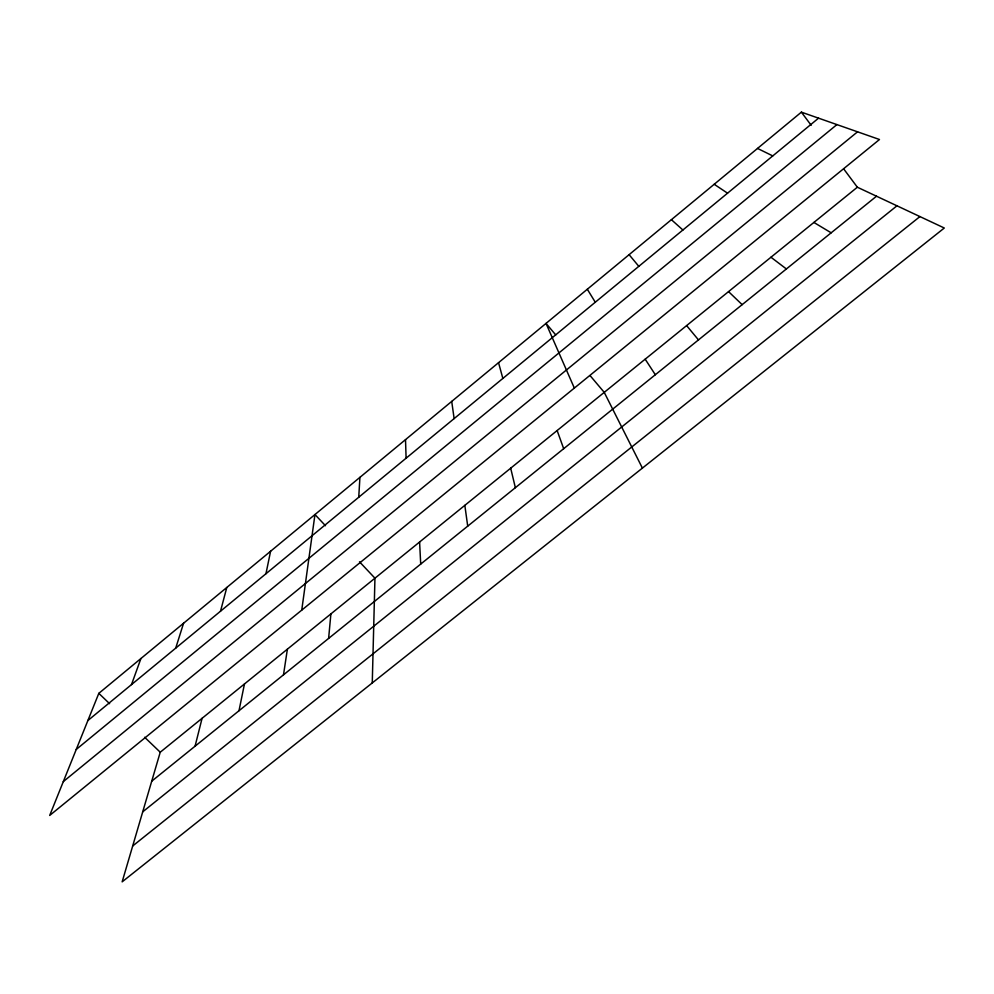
<?xml version="1.0" encoding="UTF-8"?>
<svg xmlns="http://www.w3.org/2000/svg" width="994" height="994" viewBox="0 0 994 994"><rect width="100%" height="100%" fill="white"/><g stroke="black" fill="none" stroke-linecap="round" stroke-linejoin="round"><path stroke-width="1.49" d="M372.265 682.928L374.949 578.197L359.493 561.796M358.735 497.261L359.927 477.344M328.616 638.409L330.89 613.907M301.741 610.13L314.961 514.544L325.498 525.714M283.501 674.827L287.39 649.157M238.995 710.747L244.462 683.959M265.957 573.737L270.592 551.248M195.072 746.196L202.08 718.302M220.519 611.198L226.794 587.479M857.35 187.22L160.233 752.222L122.15 881.852L944.3 228.011L857.35 187.22L843.657 168.856M175.702 648.15L183.579 623.226M131.494 684.605L140.924 658.513M98.816 693.352L49.7 815.44L879.491 139.508L801.388 112.148L98.816 693.352L109.601 703.677M87.87 720.563L818.547 118.162M76.252 749.439L836.911 124.598M63.318 781.595L857.549 131.817M151.722 781.185L876.509 196.216M142.714 811.849L896.961 205.808M132.687 845.981L919.935 216.58M757.527 148.429L772.76 155.909M813.9 222.445L831.158 232.807M714.201 184.275L727.546 193.184M770.959 257.235L786.378 268.952M671.397 219.686L682.903 229.999M728.54 291.615L742.158 304.649M144.639 737.262L160.233 752.222M555.733 334.903L546.017 323.398L574.346 388.082M590.237 375.782L604.24 392.369L642.397 468.099M629.103 254.675L638.819 266.342M686.618 325.597L698.471 339.898M801.388 112.148L811.166 125.281M645.181 359.182L655.319 374.726M587.317 289.242L595.282 302.238M557.137 430.539L563.685 448.692M498.541 362.673L502.852 378.428M510.68 468.186L515.364 487.694M451.711 401.414L454.134 418.598M464.832 505.35L467.714 526.149M419.592 542.016L420.711 564.083M405.515 439.634L406.099 458.209"/></g></svg>
